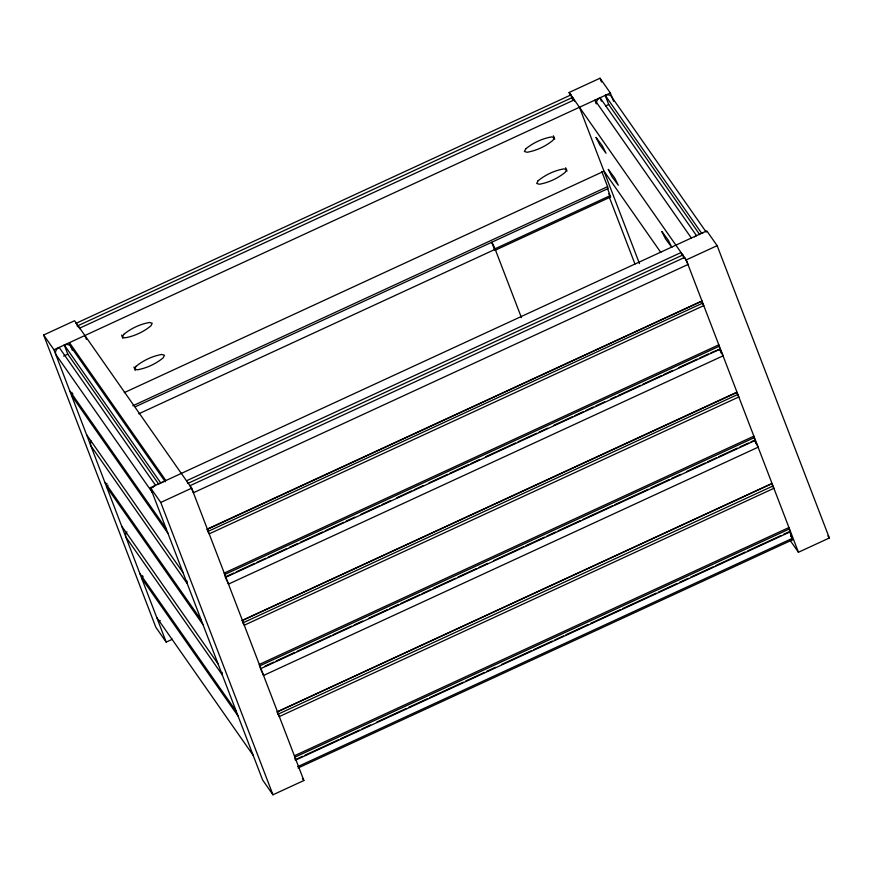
<?xml version="1.0" encoding="UTF-8"?>
<svg xmlns="http://www.w3.org/2000/svg" width="873" height="873" viewBox="0 0 873 873"><rect width="100%" height="100%" fill="white"/><g stroke="black" fill="none" stroke-linecap="round" stroke-linejoin="round"><path stroke-width="1.31" d="M225.376 577.435L719.941 349.178L718.817 344.824L224.252 573.081L225.441 577.271M295.489 759.499L295.511 760.143L790.076 531.886L788.952 527.532L294.387 755.789M208.047 531.646L207.294 529.66M495.613 250.049L610.598 196.982L607.63 188.764A10.138 1.102 65.2 0 0 607.608 186.658L601.781 171.479M298.097 767.989L792.662 539.732L789.705 531.526L783.518 534.374M72.939 393.909L71.521 395.458L167.954 533.348M108.012 485.257L106.582 486.818L203.016 624.708M143.074 576.616L141.655 578.166L238.089 716.056M719.941 349.178L710.917 352.812M260.449 668.783L755.003 440.527L753.879 436.173L259.314 664.429L259.608 665.935L754.174 437.679M172.374 639.254L166.197 642.113L155.863 627.338L43.65 335.014L74.565 320.74L191.656 488.182L303.88 780.517L272.965 794.779L262.631 780.004L150.418 487.68L706.803 230.887L717.137 245.662L829.35 537.986L798.435 552.26L789.585 539.59M570.102 95.026L569.12 92.483L600.035 78.221L610.369 92.996L613.566 101.344M75.755 322.606A5.707 0.622 65.2 0 1 76.278 323.206L570.844 94.95L572.601 99.522M79.727 328.128L574.292 99.871M43.65 335.014L53.984 349.778L610.369 92.996M63.674 356.064L67.788 354.165L158.788 484.275M605.633 105.939L608.721 104.509L699.71 234.619M124.272 392.621L604.007 171.206L660.774 252.384M132.827 405.781L607.608 186.658M135.326 406.753L607.63 188.764M494.042 249.252L610.26 195.617M138.818 413.769L495.198 249.296A5.707 0.622 65.2 0 0 491.717 242.258L494.795 250.256M186.495 480.794L681.06 252.537L682.02 255.047M684.094 258.43L682.784 255.003L188.219 483.26A5.707 0.622 65.2 0 0 187.542 483.096M150.418 487.68L160.752 502.455L191.656 488.182M569.12 92.483L686.222 259.925L717.137 245.662M207.021 529.202L702.001 301.032L207.447 529.289M224.536 574.576L719.101 346.319M226.238 576.507L233.658 573.081M236.136 571.935L254.676 563.38M257.153 562.234L265.807 558.24M268.284 557.105L286.824 548.539M289.301 547.404L297.955 543.41M300.432 542.264L322.683 531.995M325.16 530.849L343.7 522.294M346.177 521.148L354.831 517.154M361.007 514.306L379.559 505.74M382.036 504.605L390.689 500.611M396.866 497.752L411.707 490.91M414.173 489.764L422.827 485.77M429.014 482.922L447.565 474.355M450.031 473.221L468.583 464.654M471.049 463.519L479.703 459.525M485.89 456.666L515.561 442.971M518.038 441.836L536.579 433.27M539.056 432.135L547.709 428.141M553.897 425.282L572.437 416.727M574.914 415.581L583.568 411.587M586.034 410.452L593.454 407.025M595.932 405.88L604.585 401.886M610.762 399.037L615.716 396.757M618.182 395.611L640.444 385.342M642.91 384.196L661.461 375.641M663.927 374.495L672.592 370.501M678.768 367.653L697.32 359.087M699.786 357.952L708.44 353.958M243.327 619.983L736.648 392.304M737.074 392.392L242.083 620.561M737.521 394.585L242.967 622.842L244.265 625.21L738.831 396.953L736.779 392.501M265.021 666.143L273.675 662.149M276.152 661.014L294.692 652.447M297.169 651.313L330.551 635.904M333.017 634.758L351.568 626.203M354.045 625.057L362.699 621.063M368.875 618.215L387.426 609.649M389.893 608.514L398.546 604.52M401.023 603.374L419.575 594.819M422.041 593.673L430.695 589.679M433.172 588.533L455.422 578.264M457.899 577.129L476.44 568.563M478.917 567.428L487.571 563.434M493.758 560.575L523.429 546.88M525.906 545.734L544.446 537.179M546.924 536.044L555.577 532.039M558.043 530.904L580.305 520.635M582.771 519.49L612.453 505.794M614.919 504.649L648.301 489.251M650.778 488.105L669.329 479.55M671.795 478.404L680.449 474.41M686.636 471.551L705.177 462.996M707.654 461.85L716.307 457.856M718.785 456.721L737.325 448.155M739.802 447.02L748.456 443.026M750.933 441.88L754.632 440.167L755.953 443.593M277.156 711.91L771.721 483.653L772.747 486.086L278.029 714.19L277.156 711.91L770.477 484.22M789.236 529.027L294.67 757.284L295.39 759.15M295.139 759.783L302.56 756.356M305.037 755.21L338.418 739.802M340.885 738.667L359.436 730.112M361.902 728.966L370.567 724.972M376.743 722.113L406.414 708.418M408.891 707.283L427.432 698.716M429.909 697.582L463.29 682.173M465.767 681.027L484.308 672.472M486.785 671.326L495.438 667.332M501.626 664.484L531.297 650.789M533.763 649.643L552.314 641.088M554.792 639.942L563.445 635.948M565.911 634.813L588.173 624.533M590.639 623.398L620.321 609.703M622.787 608.557L656.169 593.149M658.646 592.014L677.186 583.448M679.663 582.313L688.317 578.319M690.794 577.173L713.045 566.904M715.522 565.759L745.193 552.063M747.67 550.928L781.051 535.52M297.769 766.636L792.335 538.379M610.598 196.982L609.736 195.748M702.558 303.357L701.586 300.945M792.662 539.732L792.095 539.034M706.224 232.12L612.115 97.558A5.707 4.856 -35 0 0 605.218 95.375L608.721 104.509M605.218 95.375L701.652 233.266A5.707 4.856 -35 0 1 703.049 232.807M596.39 103.429A5.707 4.856 -35 0 1 600.067 97.754L696.501 235.645A5.707 4.856 -35 0 0 694.657 236.899M691.351 238.023L594.917 100.133L596.357 103.887M827.877 535.88L829.35 537.986M165.87 480.543L69.436 342.653L72.328 350.171M165.292 481.776L71.193 347.214A5.707 4.856 -35 0 0 64.286 345.031L67.788 354.165M64.286 345.031L160.719 482.922A5.707 4.856 -35 0 1 162.825 482.354M69.764 390.897L166.197 528.787M86.569 434.678L183.003 572.568M104.825 482.245L201.27 620.136M302.396 778.4L303.88 780.517M121.642 526.037L218.075 663.927M139.898 573.594L236.332 711.495M156.703 617.386L253.137 755.276M242.214 620.758L243.141 622.94M772.594 485.934L773.893 488.313L279.327 716.569L278.029 714.19M791.484 537.888L791.8 538.51M609.419 195.126L608.797 193.784M122.973 338.462L121.663 335.036M135.25 370.436L133.929 367.009M790.611 535.913L790.873 536.546M259.827 666.448L260.481 668.423M686.222 259.925L798.435 552.26M720.007 349.964L721.327 353.39M600.035 78.221L601.497 82.029M600.067 97.754L601.377 101.181M579.454 107.259L639.462 263.591M609.136 196.709L634.987 264.072M495.198 249.296L521.421 317.597M160.752 502.455L272.965 794.779M84.888 335.516L86.362 339.335M76.278 323.206L77.599 326.633M53.984 349.778L166.197 642.113M574.62 101.148A5.707 0.622 65.2 0 0 572.568 97.416L78.003 325.673A5.707 0.622 65.2 0 1 79.738 328.75M570.167 94.786A5.707 0.622 65.2 0 1 570.844 94.95M260.58 669.22A5.707 0.622 65.2 0 1 261.169 670.268M261.485 670.868A5.707 0.622 65.2 0 1 263.548 675.462L758.113 447.205A5.707 0.622 65.2 0 0 754.872 440.527M225.801 578.363A5.707 0.622 65.2 0 1 228.486 584.102L723.04 355.846A5.707 0.622 65.2 0 0 719.57 348.818M191.351 488.16A5.707 0.622 65.2 0 0 189.943 485.726L684.508 257.47A5.707 0.622 65.2 0 1 687.979 264.497L193.413 492.754A5.707 0.622 65.2 0 0 191.667 488.804M682.271 255.549A5.707 0.622 65.2 0 1 682.784 255.003M553.318 135.817A4.278 1.397 57.1 0 1 554.628 139.244M565.584 167.791A4.278 1.397 57.1 0 1 566.904 171.217M91.425 441.149A5.707 4.856 -35 0 0 90.803 445.699L187.237 583.601A5.707 4.856 -35 0 1 187.051 580.992M106.921 483.62A1.43 1.211 -35 0 1 106.943 483.282M126.923 531.908A5.707 4.856 -35 0 0 125.865 537.059L222.309 674.949A5.707 4.856 -35 0 1 222.124 672.352M142.746 575.918A1.43 1.211 -35 0 1 142.452 575.776M160.272 620.79A3.929 3.339 -35 0 1 159.966 620.376M72.088 392.861A1.43 1.211 -35 0 1 71.859 392.261M151.891 490.31A5.707 4.856 -35 0 0 152.175 492.241L55.741 354.351A5.707 4.856 -35 0 1 59.135 347.41L155.569 485.301A5.707 4.856 -35 0 0 153.735 486.556M152.797 487.691A5.707 4.856 -35 0 1 153.233 487.101M596.073 137.465L599.696 144.754L606.037 153.244L602.414 145.955L596.073 137.465M608.35 169.438L611.973 176.728L618.302 185.218L614.679 177.928L608.35 169.438M661.898 231.585L665.521 238.875L671.861 247.375L668.238 240.086L661.898 231.585M123.693 334.414L122.351 337.054L125.003 337.84C134.453 336.192 143.445 331.958 150.865 325.902L152.208 323.272L149.545 322.475C140.106 324.123 131.114 328.368 123.693 334.414M135.97 366.387L134.628 369.028L137.279 369.814C146.719 368.166 155.721 363.932 163.142 357.875L164.484 355.246L161.821 354.449C152.382 356.097 143.379 360.342 135.97 366.387M525.764 148.847L524.422 151.487L527.074 152.273C536.513 150.625 545.516 146.391 552.936 140.335L554.279 137.705L551.616 136.908C542.177 138.556 533.174 142.801 525.764 148.847M538.03 180.82L536.688 183.461L539.35 184.247C548.79 182.599 557.782 178.365 565.202 172.308L566.544 169.678L563.893 168.882C554.442 170.53 545.45 174.775 538.03 180.82M702.459 303.226L207.894 531.482L209.193 533.861L703.758 305.605L702.459 303.226"/></g></svg>
